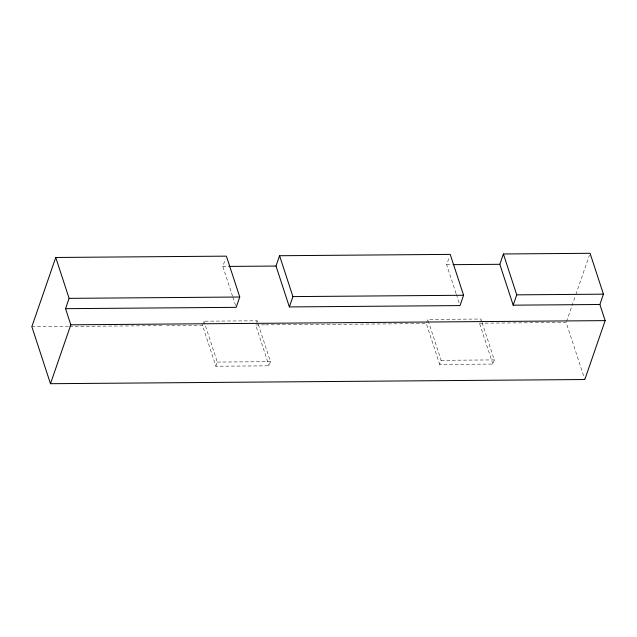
<?xml version="1.0" encoding="UTF-8"?>
<svg xmlns="http://www.w3.org/2000/svg" width="637" height="637" viewBox="0 0 637 637"><rect width="100%" height="100%" fill="white"/><g stroke="black" fill="none" stroke-linecap="round" stroke-linejoin="round"><path stroke-width="0.48" stroke-dasharray="3.19 2.39" d="M202.502 325.356L203.936 321.199L257.109 320.777L270.47 361.657L269.037 365.821L215.863 366.235L202.502 325.356L166.783 325.642M232.545 296.189L222.831 266.465L225.426 258.956M215.863 366.235L217.297 362.071L205.154 324.91M256.536 322.441L257.109 320.777M426.615 322.776L427.761 319.44L480.935 319.026L481.843 321.812M456.068 293.514L446.656 264.713L449.244 257.205M482.153 322.744L494.296 359.905L492.855 364.061L439.689 364.483L441.123 360.319L427.761 319.44M492.855 364.061L479.502 323.19L480.362 320.69M566.508 321.574L575.553 295.385M575.872 294.453L589.432 255.166M222.831 266.465L227.751 266.425M446.656 264.713L452.565 264.666M31.85 326.693L68.557 326.407M69.552 326.399L162.817 325.666M264.602 324.87L255.676 324.942L269.037 365.821M265.597 324.862L426.328 323.604L439.689 364.483M479.502 323.19L566.189 322.513L584.527 378.625M217.297 362.071L270.47 361.657M441.123 360.319L494.296 359.905M456.371 294.437L459.412 303.73M232.855 297.121L235.586 305.481M203.936 321.199L204.851 323.986"/><path stroke-width="0.96" d="M50.482 383.705L70.811 324.814L65.539 308.674L236.192 307.337L239.751 297.017L226.398 256.146L55.745 257.475L31.85 326.693L50.482 383.705L584.822 379.525L605.15 320.626L599.879 304.494L603.438 294.167L590.077 253.295L503.389 253.972L499.83 264.299L513.191 305.171L599.879 304.494M65.539 308.674L69.107 298.355L55.745 257.475M276.004 266.051L279.571 255.724L450.216 254.386L463.577 295.265L460.018 305.585L289.365 306.923L276.004 266.051L228.739 266.417M289.365 306.923L292.924 296.603L279.571 255.724M513.191 305.171L516.75 294.851L503.389 253.972M453.552 264.658L499.83 264.299M69.107 298.355L239.751 297.017M292.924 296.603L463.577 295.265M516.75 294.851L603.438 294.167M70.811 324.814L605.15 320.626"/></g></svg>
